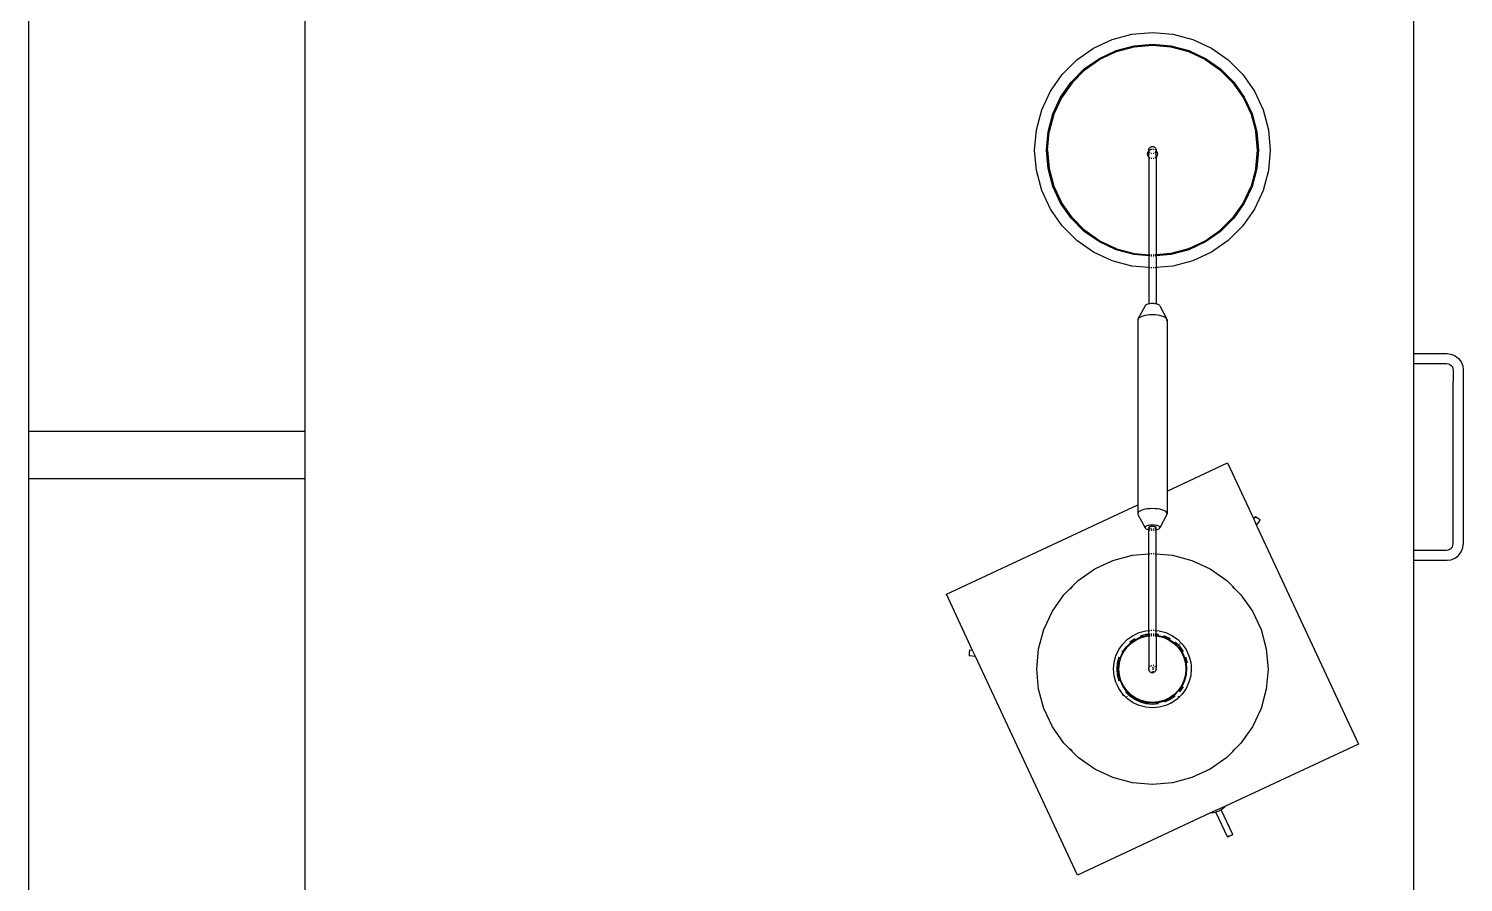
# Model space of a CAD drawing. Header units: metres. Extents: x 217 to 1422, y -179 to 129.
# Drawn here: x 477.606 to 478.385, y 64.23 to 64.694 of the extents above; entities that cross this region are included whole.
import ezdxf

# ---------------------------------------------------------------- set-up
doc = ezdxf.new("R2010")
doc.units = ezdxf.units.M
doc.header["$LTSCALE"] = 0.5
doc.header["$MEASUREMENT"] = 0
doc.layers.add('+1', color=255, linetype='Continuous')

# ---------------------------------------------------------------- blocks, each defined once
blk = doc.blocks.new('Chemistry Lab table pl')
at = {"layer": '+1', "transparency": 33554687}
for p, q in [((3.22259, 4.79169), (3.22288, 4.79385)), ((3.22288, 4.79385), (3.22378, 4.79604)), ((3.22378, 4.79604), (3.22521, 4.79791)), ((3.22521, 4.79791), (3.22707, 4.79935)), ((3.22707, 4.79935), (3.22924, 4.80026)), ((3.22816, 4.79243), (3.22851, 4.79328)), ((3.22851, 4.79328), (3.22907, 4.79402)), ((3.22907, 4.79402), (3.22981, 4.79458)), ((3.22924, 4.80026), (3.23139, 4.80054)), ((3.22981, 4.79458), (3.23066, 4.79494)), ((3.23066, 4.79494), (3.23175, 4.79508)), ((3.23139, 4.80054), (3.32606, 4.80054)), ((3.23175, 4.79508), (3.23783, 4.79508)), ((3.31962, 4.79503), (3.23783, 4.79503)), ((3.32571, 4.79508), (3.31962, 4.79508)), ((3.3268, 4.79494), (3.32571, 4.79508)), ((3.32821, 4.80026), (3.32606, 4.80054)), ((3.32765, 4.79458), (3.3268, 4.79494)), ((3.32838, 4.79402), (3.32765, 4.79458)), ((3.33038, 4.79935), (3.32821, 4.80026)), ((3.32894, 4.79328), (3.32838, 4.79402)), ((3.32929, 4.79243), (3.32894, 4.79328)), ((3.33225, 4.79791), (3.33038, 4.79935)), ((3.33368, 4.79604), (3.33225, 4.79791)), ((3.33458, 4.79385), (3.33368, 4.79604)), ((3.33486, 4.79169), (3.33458, 4.79385)), ((3.22259, 4.77344), (3.22259, 4.79169)), ((3.22802, 4.79133), (3.22816, 4.79243)), ((3.22802, 4.77344), (3.22802, 4.79133)), ((3.32944, 4.79133), (3.32929, 4.79243)), ((3.32944, 4.77344), (3.32944, 4.79133)), ((3.33486, 4.77344), (3.33486, 4.79169)), ((2.70136, 4.77344), (3.22259, 4.77344)), ((3.22259, 4.77344), (3.22802, 4.77344)), ((3.22802, 4.77344), (3.32944, 4.77344)), ((3.32944, 4.77344), (3.33486, 4.77344)), ((3.33486, 4.77344), (3.85609, 4.77344)), ((3.31598, 4.68823), (3.43474, 4.74361)), ((3.43474, 4.74361), (3.46848, 4.67126)), ((3.09019, 4.6918), (3.10097, 4.69469)), ((3.10097, 4.69469), (3.11208, 4.69566)), ((3.11208, 4.69566), (3.1232, 4.69469)), ((3.1232, 4.69469), (3.13397, 4.6918)), ((3.37252, 4.69066), (3.38309, 4.69349)), ((3.38309, 4.69349), (3.39399, 4.69444)), ((3.39399, 4.69444), (3.40489, 4.69349)), ((3.40489, 4.69349), (3.41546, 4.69066)), ((3.07094, 4.68069), (3.08008, 4.68709)), ((3.08008, 4.68709), (3.09019, 4.6918)), ((3.08328, 4.68154), (3.09238, 4.68579)), ((3.08357, 4.68105), (3.09258, 4.68525)), ((3.09238, 4.68579), (3.10208, 4.68839)), ((3.09258, 4.68525), (3.10218, 4.68782)), ((3.10208, 4.68839), (3.11208, 4.68926)), ((3.11208, 4.68868), (3.10218, 4.68782)), ((3.11208, 4.68926), (3.12208, 4.68839)), ((3.12198, 4.68782), (3.11208, 4.68868)), ((3.12198, 4.68782), (3.13159, 4.68525)), ((3.12208, 4.68839), (3.13178, 4.68579)), ((3.14059, 4.68105), (3.13159, 4.68525)), ((3.13178, 4.68579), (3.14088, 4.68154)), ((3.13397, 4.6918), (3.14408, 4.68709)), ((3.14408, 4.68709), (3.15322, 4.68069)), ((3.28204, 4.67241), (3.31264, 4.68667)), ((3.31131, 4.68772), (3.31129, 4.68765)), ((3.31129, 4.68765), (3.31129, 4.68762)), ((3.31129, 4.68762), (3.31132, 4.68763)), ((3.31264, 4.68667), (3.31129, 4.68762)), ((3.31137, 4.68782), (3.31131, 4.68772)), ((3.31132, 4.68763), (3.31137, 4.68767)), ((3.31145, 4.68796), (3.31137, 4.68782)), ((3.31155, 4.68813), (3.31145, 4.68796)), ((3.31167, 4.68832), (3.31155, 4.68813)), ((3.31181, 4.68853), (3.31167, 4.68832)), ((3.31168, 4.68804), (3.31182, 4.68822)), ((3.31196, 4.68876), (3.31181, 4.68853)), ((3.31212, 4.68899), (3.31196, 4.68876)), ((3.31228, 4.68921), (3.31212, 4.68899)), ((3.31244, 4.68943), (3.31228, 4.68921)), ((3.31259, 4.68963), (3.31244, 4.68943)), ((3.31273, 4.68982), (3.31259, 4.68963)), ((3.31264, 4.68667), (3.31598, 4.68823)), ((3.31285, 4.68997), (3.31273, 4.68982)), ((3.31296, 4.69009), (3.31285, 4.68997)), ((3.31286, 4.68972), (3.31296, 4.68989)), ((3.31304, 4.69018), (3.31296, 4.69009)), ((3.3131, 4.69023), (3.31304, 4.69018)), ((3.31312, 4.69024), (3.3131, 4.69023)), ((3.31313, 4.69021), (3.31312, 4.69024)), ((3.31598, 4.68823), (3.31312, 4.69024)), ((3.35363, 4.67976), (3.3626, 4.68603)), ((3.3626, 4.68603), (3.37252, 4.69066)), ((3.41546, 4.69066), (3.42538, 4.68603)), ((3.42538, 4.68603), (3.43435, 4.67976)), ((3.06306, 4.6728), (3.07094, 4.68069)), ((3.07506, 4.67579), (3.08328, 4.68154)), ((3.07543, 4.67534), (3.08357, 4.68105)), ((3.14059, 4.68105), (3.14874, 4.67534)), ((3.14088, 4.68154), (3.14911, 4.67579)), ((3.15322, 4.68069), (3.16111, 4.6728)), ((3.3459, 4.67202), (3.35363, 4.67976)), ((3.35055, 4.67636), (3.34987, 4.67578)), ((3.43435, 4.67976), (3.44208, 4.67202)), ((3.43777, 4.67601), (3.43743, 4.67636)), ((3.05666, 4.66366), (3.06306, 4.6728)), ((3.0622, 4.66046), (3.06796, 4.66869)), ((3.06796, 4.66869), (3.07506, 4.67579)), ((3.0684, 4.66832), (3.07543, 4.67534)), ((3.14874, 4.67534), (3.15577, 4.66832)), ((3.14911, 4.67579), (3.15621, 4.66869)), ((3.15621, 4.66869), (3.16197, 4.66046)), ((3.16111, 4.6728), (3.16751, 4.66366)), ((3.29731, 4.63966), (3.28204, 4.67241)), ((3.33962, 4.66305), (3.3459, 4.67202)), ((3.34987, 4.67578), (3.34929, 4.6751)), ((3.43777, 4.67601), (3.43785, 4.67601)), ((3.43811, 4.67578), (3.43785, 4.67601)), ((3.43869, 4.6751), (3.43811, 4.67578)), ((3.44208, 4.67202), (3.44836, 4.66305)), ((3.46848, 4.67126), (3.46895, 4.67087)), ((3.46848, 4.67126), (3.4722, 4.66327)), ((3.46895, 4.67087), (3.47024, 4.66938)), ((3.47024, 4.66938), (3.47042, 4.66907)), ((3.4838, 4.67531), (3.47042, 4.66907)), ((3.47042, 4.66907), (3.47123, 4.66768)), ((3.48515, 4.6724), (3.47177, 4.66617)), ((3.4838, 4.67531), (3.48379, 4.67528)), ((3.48383, 4.67529), (3.4838, 4.67531)), ((3.48387, 4.67523), (3.48383, 4.67529)), ((3.48384, 4.67509), (3.4839, 4.67494)), ((3.48394, 4.67513), (3.48387, 4.67523)), ((3.48402, 4.67499), (3.48394, 4.67513)), ((3.48411, 4.67482), (3.48402, 4.67499)), ((3.48422, 4.67462), (3.48411, 4.67482)), ((3.48433, 4.67439), (3.48422, 4.67462)), ((3.48445, 4.67415), (3.48433, 4.67439)), ((3.48457, 4.6739), (3.48445, 4.67415)), ((3.48469, 4.67365), (3.48457, 4.6739)), ((3.4848, 4.6734), (3.48469, 4.67365)), ((3.48473, 4.67309), (3.48484, 4.67289)), ((3.4849, 4.67317), (3.4848, 4.6734)), ((3.48498, 4.67296), (3.4849, 4.67317)), ((3.48493, 4.67272), (3.48501, 4.67258)), ((3.48505, 4.67277), (3.48498, 4.67296)), ((3.48511, 4.67262), (3.48505, 4.67277)), ((3.48508, 4.67248), (3.48513, 4.67242)), ((3.48514, 4.67251), (3.48511, 4.67262)), ((3.48513, 4.67242), (3.48515, 4.6724)), ((3.48516, 4.67243), (3.48514, 4.67251)), ((3.48515, 4.6724), (3.48516, 4.67243)), ((3.05194, 4.65355), (3.05666, 4.66366)), ((3.0627, 4.66017), (3.0684, 4.66832)), ((3.16147, 4.66017), (3.15577, 4.66832)), ((3.16751, 4.66366), (3.17222, 4.65355)), ((3.33499, 4.65313), (3.33962, 4.66305)), ((3.44836, 4.66305), (3.45299, 4.65313)), ((3.47123, 4.66768), (3.47177, 4.66617)), ((3.47177, 4.66617), (3.47189, 4.66583)), ((3.47189, 4.66583), (3.47221, 4.66388)), ((3.47221, 4.66388), (3.4722, 4.66327)), ((3.4722, 4.66327), (3.50594, 4.59091)), ((3.04905, 4.64277), (3.05194, 4.65355)), ((3.05796, 4.65136), (3.0622, 4.66046)), ((3.0585, 4.65116), (3.0627, 4.66017)), ((3.16147, 4.66017), (3.16567, 4.65116)), ((3.16197, 4.66046), (3.16621, 4.65136)), ((3.17222, 4.65355), (3.17511, 4.64277)), ((3.33216, 4.64256), (3.33499, 4.65313)), ((3.39431, 4.65298), (3.39427, 4.65299)), ((3.3948, 4.65271), (3.39431, 4.65298)), ((3.45299, 4.65313), (3.45582, 4.64256)), ((3.05536, 4.64166), (3.05796, 4.65136)), ((3.05592, 4.64156), (3.0585, 4.65116)), ((3.16567, 4.65116), (3.16824, 4.64156)), ((3.16621, 4.65136), (3.16881, 4.64166)), ((3.3757, 4.64222), (3.37781, 4.64524)), ((3.37781, 4.64524), (3.38041, 4.64784)), ((3.37928, 4.644), (3.38165, 4.64637)), ((3.37977, 4.64359), (3.38206, 4.64588)), ((3.38006, 4.64335), (3.3823, 4.64559)), ((3.38041, 4.64784), (3.38343, 4.64995)), ((3.38063, 4.6467), (3.38054, 4.64611)), ((3.38165, 4.64637), (3.38439, 4.64829)), ((3.38206, 4.64588), (3.38471, 4.64773)), ((3.3823, 4.64559), (3.3849, 4.64741)), ((3.38343, 4.64995), (3.38677, 4.65151)), ((3.38471, 4.64773), (3.38764, 4.6491)), ((3.3849, 4.64741), (3.38777, 4.64875)), ((3.38677, 4.65151), (3.39032, 4.65246)), ((3.38742, 4.6497), (3.39066, 4.65057)), ((3.38764, 4.6491), (3.39077, 4.64994)), ((3.38777, 4.64875), (3.39083, 4.64957)), ((3.39032, 4.65246), (3.3924, 4.65264)), ((3.39037, 4.65255), (3.39032, 4.6525)), ((3.39066, 4.65273), (3.39037, 4.65255)), ((3.39077, 4.64994), (3.39399, 4.65022)), ((3.39083, 4.64957), (3.39399, 4.64985)), ((3.3924, 4.65264), (3.3927, 4.65291)), ((3.3924, 4.65264), (3.39399, 4.65278)), ((3.39399, 4.65278), (3.3948, 4.65271)), ((3.39399, 4.65022), (3.39661, 4.64999)), ((3.39399, 4.64985), (3.39665, 4.64962)), ((3.3948, 4.65271), (3.39649, 4.65256)), ((3.39656, 4.65279), (3.39649, 4.65256)), ((3.39649, 4.65256), (3.39766, 4.65246)), ((3.39657, 4.65018), (3.39655, 4.65032)), ((3.39657, 4.65032), (3.39663, 4.65018)), ((3.39661, 4.64999), (3.39659, 4.65008)), ((3.39665, 4.64979), (3.39661, 4.64999)), ((3.39661, 4.64999), (3.3967, 4.64998)), ((3.39665, 4.64962), (3.39665, 4.64979)), ((3.39665, 4.64962), (3.3969, 4.64959)), ((3.39667, 4.65007), (3.3967, 4.64998)), ((3.3967, 4.64998), (3.39677, 4.64982)), ((3.3967, 4.64998), (3.39721, 4.64994)), ((3.39677, 4.64982), (3.3969, 4.64959)), ((3.3969, 4.64959), (3.39715, 4.64957)), ((3.39715, 4.64957), (3.40021, 4.64875)), ((3.39721, 4.64994), (3.40034, 4.6491)), ((3.39766, 4.65246), (3.40121, 4.65151)), ((3.40021, 4.64875), (3.40308, 4.64741)), ((3.40034, 4.6491), (3.40327, 4.64773)), ((3.40121, 4.65151), (3.40455, 4.64995)), ((3.40308, 4.64741), (3.40568, 4.64559)), ((3.40327, 4.64773), (3.40592, 4.64588)), ((3.40359, 4.64829), (3.40633, 4.64637)), ((3.40455, 4.64995), (3.40757, 4.64784)), ((3.40568, 4.64559), (3.40792, 4.64335)), ((3.40592, 4.64588), (3.40821, 4.64359)), ((3.40757, 4.64784), (3.41017, 4.64524)), ((3.40881, 4.6458), (3.4093, 4.64572)), ((3.4093, 4.64572), (3.40938, 4.64573)), ((3.41017, 4.64524), (3.41228, 4.64222)), ((3.04808, 4.63166), (3.04905, 4.64277)), ((3.05448, 4.63166), (3.05536, 4.64166)), ((3.05506, 4.63166), (3.05592, 4.64156)), ((3.16824, 4.64156), (3.16893, 4.63366)), ((3.16881, 4.64166), (3.16951, 4.63366)), ((3.17511, 4.64277), (3.17591, 4.63366)), ((3.19658, 4.6356), (3.20386, 4.63954)), ((3.20258, 4.63779), (3.20224, 4.6368)), ((3.20297, 4.63859), (3.20258, 4.63779)), ((3.2034, 4.63918), (3.20297, 4.63859)), ((3.20386, 4.63954), (3.2034, 4.63918)), ((3.20434, 4.63966), (3.20386, 4.63954)), ((3.20481, 4.63954), (3.20434, 4.63966)), ((3.20434, 4.63966), (3.29731, 4.63966)), ((3.29731, 4.63966), (3.30958, 4.63966)), ((3.29737, 4.63954), (3.29731, 4.63966)), ((3.30783, 4.63779), (3.30749, 4.6368)), ((3.30822, 4.63859), (3.30783, 4.63779)), ((3.30865, 4.63918), (3.30822, 4.63859)), ((3.30911, 4.63954), (3.30865, 4.63918)), ((3.30958, 4.63966), (3.30911, 4.63954)), ((3.31006, 4.63954), (3.30958, 4.63966)), ((3.31006, 4.63954), (3.31734, 4.6356)), ((3.33138, 4.63366), (3.33216, 4.64256)), ((3.37319, 4.63533), (3.37414, 4.63888)), ((3.37414, 4.63888), (3.3757, 4.64222)), ((3.37571, 4.63488), (3.37639, 4.6374)), ((3.37595, 4.63823), (3.37736, 4.64126)), ((3.37598, 4.63801), (3.37604, 4.63792)), ((3.37609, 4.63782), (3.37624, 4.63758)), ((3.37632, 4.63747), (3.37639, 4.6374)), ((3.37639, 4.6374), (3.37655, 4.63801)), ((3.37639, 4.6374), (3.37668, 4.63706)), ((3.37655, 4.63801), (3.37792, 4.64094)), ((3.37668, 4.63706), (3.3769, 4.63788)), ((3.3769, 4.63788), (3.37824, 4.64076)), ((3.37792, 4.64094), (3.37977, 4.64359)), ((3.37824, 4.64076), (3.38006, 4.64335)), ((3.40792, 4.64335), (3.40974, 4.64076)), ((3.40821, 4.64359), (3.41006, 4.64094)), ((3.4087, 4.644), (3.41062, 4.64126)), ((3.40974, 4.64076), (3.41108, 4.63788)), ((3.41006, 4.64094), (3.41143, 4.63801)), ((3.41062, 4.64126), (3.41203, 4.63823)), ((3.41108, 4.63788), (3.4119, 4.63482)), ((3.41143, 4.63801), (3.41227, 4.63488)), ((3.41226, 4.64165), (3.41237, 4.64154)), ((3.41228, 4.64222), (3.41384, 4.63888)), ((3.41384, 4.63888), (3.41479, 4.63533)), ((3.45582, 4.64256), (3.45677, 4.63166)), ((3.04905, 4.62055), (3.04808, 4.63166)), ((3.05536, 4.62166), (3.05448, 4.63166)), ((3.05592, 4.62176), (3.05506, 4.63166)), ((3.11008, 4.63166), (3.11011, 4.63201)), ((3.11011, 4.63131), (3.11008, 4.63166)), ((3.11011, 4.63201), (3.1102, 4.63235)), ((3.1102, 4.63098), (3.11011, 4.63131)), ((3.1102, 4.63235), (3.11035, 4.63266)), ((3.11035, 4.63066), (3.1102, 4.63098)), ((3.11035, 4.63266), (3.11055, 4.63295)), ((3.11055, 4.63038), (3.11035, 4.63066)), ((3.11055, 4.63295), (3.1108, 4.63319)), ((3.1108, 4.63013), (3.11055, 4.63038)), ((3.1108, 4.63319), (3.11108, 4.63339)), ((3.11108, 4.62993), (3.1108, 4.63013)), ((3.11108, 4.63339), (3.1114, 4.63354)), ((3.1114, 4.62978), (3.11108, 4.62993)), ((3.1114, 4.63354), (3.11174, 4.63363)), ((3.11174, 4.62969), (3.1114, 4.62978)), ((3.11142, 4.63166), (3.11146, 4.63198)), ((3.11146, 4.63201), (3.11151, 4.63235)), ((3.11151, 4.63097), (3.11146, 4.63131)), ((3.11177, 4.63033), (3.11151, 4.63097)), ((3.11174, 4.63363), (3.11208, 4.63366)), ((3.11208, 4.62966), (3.11174, 4.62969)), ((3.11175, 4.63295), (3.11177, 4.63299)), ((3.11177, 4.63299), (3.11208, 4.63339)), ((3.1122, 4.62978), (3.11177, 4.63033)), ((3.11208, 4.63366), (3.11216, 4.63366)), ((3.11208, 4.62966), (3.11216, 4.62966)), ((3.11216, 4.63366), (3.11232, 4.63364)), ((3.11216, 4.62966), (3.11232, 4.62968)), ((3.1122, 4.63355), (3.11232, 4.63364)), ((3.11232, 4.62968), (3.1122, 4.62978)), ((3.11232, 4.63364), (3.11238, 4.63366)), ((3.11232, 4.62968), (3.11238, 4.62966)), ((3.11238, 4.63366), (3.11275, 4.63397)), ((3.11238, 4.63366), (3.11243, 4.63363)), ((3.11238, 4.62966), (3.11243, 4.62969)), ((3.11275, 4.62935), (3.11238, 4.62966)), ((3.11243, 4.63363), (3.11276, 4.63366)), ((3.11243, 4.63363), (3.11277, 4.63354)), ((3.11277, 4.62978), (3.11243, 4.62969)), ((3.11243, 4.62969), (3.11276, 4.62966)), ((3.11275, 4.63397), (3.11339, 4.63424)), ((3.11582, 4.63366), (3.11276, 4.63366)), ((3.11582, 4.62966), (3.11276, 4.62966)), ((3.11308, 4.62993), (3.11277, 4.62978)), ((3.11308, 4.63339), (3.11337, 4.63319)), ((3.11337, 4.63319), (3.11361, 4.63295)), ((3.11361, 4.63038), (3.11337, 4.63013)), ((3.11339, 4.63424), (3.11408, 4.63433)), ((3.11396, 4.63235), (3.11405, 4.63201)), ((3.11405, 4.63131), (3.11396, 4.63098)), ((3.11408, 4.63433), (3.11477, 4.63424)), ((3.11477, 4.63424), (3.11542, 4.63397)), ((3.11542, 4.63397), (3.11582, 4.63366)), ((3.11582, 4.62966), (3.11542, 4.62935)), ((3.11582, 4.63366), (3.11597, 4.63355)), ((3.11582, 4.63366), (3.16893, 4.63366)), ((3.11597, 4.62978), (3.11582, 4.62966)), ((3.11582, 4.62966), (3.16893, 4.62966)), ((3.11609, 4.62993), (3.11597, 4.62978)), ((3.11609, 4.63339), (3.11639, 4.63299)), ((3.11639, 4.63033), (3.11624, 4.63013)), ((3.11639, 4.63299), (3.11641, 4.63295)), ((3.11641, 4.63038), (3.11639, 4.63033)), ((3.11666, 4.63235), (3.1167, 4.63201)), ((3.1167, 4.63131), (3.11666, 4.63098)), ((3.16824, 4.62176), (3.16893, 4.62966)), ((3.16951, 4.62966), (3.16881, 4.62166)), ((3.16893, 4.63366), (3.16894, 4.63354)), ((3.16893, 4.63366), (3.16951, 4.63366)), ((3.16896, 4.62993), (3.16893, 4.62966)), ((3.16893, 4.62966), (3.16951, 4.62966)), ((3.16896, 4.63339), (3.16899, 4.63295)), ((3.16899, 4.63038), (3.16897, 4.63013)), ((3.16905, 4.63235), (3.16908, 4.63201)), ((3.16908, 4.63131), (3.16905, 4.63098)), ((3.16951, 4.63366), (3.16952, 4.63354)), ((3.16951, 4.63366), (3.17591, 4.63366)), ((3.16953, 4.62993), (3.16951, 4.62966)), ((3.16951, 4.62966), (3.17591, 4.62966)), ((3.16953, 4.63339), (3.16957, 4.63295)), ((3.16957, 4.63038), (3.16955, 4.63013)), ((3.16962, 4.63235), (3.16965, 4.63201)), ((3.16965, 4.63131), (3.16962, 4.63098)), ((3.17591, 4.62966), (3.17511, 4.62055)), ((3.17591, 4.63366), (3.17592, 4.63354)), ((3.17591, 4.63366), (3.19564, 4.63366)), ((3.17593, 4.62993), (3.17591, 4.62966)), ((3.17591, 4.62966), (3.19564, 4.62966)), ((3.17593, 4.63339), (3.17597, 4.63295)), ((3.17597, 4.63038), (3.17595, 4.63013)), ((3.17602, 4.63235), (3.17605, 4.63201)), ((3.17605, 4.63131), (3.17602, 4.63098)), ((3.19547, 4.63236), (3.19545, 4.63166)), ((3.19545, 4.63166), (3.19547, 4.63097)), ((3.19554, 4.63303), (3.19547, 4.63236)), ((3.19547, 4.63097), (3.19554, 4.63029)), ((3.19564, 4.63366), (3.19554, 4.63303)), ((3.19554, 4.63029), (3.19564, 4.62966)), ((3.19577, 4.63423), (3.19564, 4.63366)), ((3.19564, 4.62966), (3.19577, 4.62909)), ((3.19594, 4.63473), (3.19577, 4.63423)), ((3.19614, 4.63513), (3.19594, 4.63473)), ((3.19635, 4.63542), (3.19614, 4.63513)), ((3.19658, 4.6356), (3.19635, 4.63542)), ((3.20164, 4.63305), (3.2016, 4.63166)), ((3.2016, 4.63166), (3.20164, 4.63027)), ((3.20177, 4.6344), (3.20164, 4.63305)), ((3.20164, 4.63027), (3.20177, 4.62892)), ((3.20197, 4.63566), (3.20177, 4.6344)), ((3.20224, 4.6368), (3.20197, 4.63566)), ((3.30689, 4.63305), (3.30685, 4.63166)), ((3.30685, 4.63166), (3.30689, 4.63027)), ((3.30701, 4.6344), (3.30689, 4.63305)), ((3.30689, 4.63027), (3.30701, 4.62892)), ((3.30721, 4.63566), (3.30701, 4.6344)), ((3.30749, 4.6368), (3.30721, 4.63566)), ((3.31575, 4.63236), (3.31573, 4.63166)), ((3.31573, 4.63166), (3.31575, 4.63097)), ((3.31582, 4.63303), (3.31575, 4.63236)), ((3.31575, 4.63097), (3.31582, 4.63029)), ((3.31592, 4.63366), (3.31582, 4.63303)), ((3.31582, 4.63029), (3.31592, 4.62966)), ((3.31605, 4.63423), (3.31592, 4.63366)), ((3.31592, 4.62966), (3.31605, 4.62909)), ((3.31622, 4.63473), (3.31605, 4.63423)), ((3.31642, 4.63513), (3.31622, 4.63473)), ((3.31663, 4.63542), (3.31642, 4.63513)), ((3.31642, 4.63166), (3.31643, 4.63201)), ((3.31643, 4.63131), (3.31642, 4.63166)), ((3.31646, 4.63235), (3.31643, 4.63201)), ((3.31643, 4.63131), (3.31646, 4.63098)), ((3.31646, 4.63235), (3.31651, 4.63266)), ((3.31651, 4.63066), (3.31646, 4.63098)), ((3.31651, 4.63266), (3.31658, 4.63295)), ((3.31658, 4.63038), (3.31651, 4.63066)), ((3.31666, 4.63319), (3.31658, 4.63295)), ((3.31658, 4.63038), (3.31666, 4.63013)), ((3.31686, 4.6356), (3.31663, 4.63542)), ((3.31676, 4.63339), (3.31666, 4.63319)), ((3.31676, 4.62993), (3.31666, 4.63013)), ((3.31676, 4.63339), (3.31687, 4.63354)), ((3.31676, 4.62993), (3.31687, 4.62978)), ((3.3171, 4.63566), (3.31686, 4.6356)), ((3.31698, 4.63363), (3.31687, 4.63354)), ((3.31687, 4.62978), (3.31698, 4.62969)), ((3.3171, 4.63366), (3.31698, 4.63363)), ((3.31698, 4.62969), (3.3171, 4.62966)), ((3.31734, 4.6356), (3.3171, 4.63566)), ((3.31722, 4.63363), (3.3171, 4.63366)), ((3.3171, 4.62966), (3.31722, 4.62969)), ((3.31829, 4.63366), (3.31722, 4.63363)), ((3.31734, 4.63354), (3.31722, 4.63363)), ((3.31722, 4.62969), (3.31734, 4.62978)), ((3.31829, 4.62966), (3.31722, 4.62969)), ((3.31757, 4.63542), (3.31734, 4.6356)), ((3.31734, 4.62978), (3.31744, 4.62993)), ((3.31754, 4.63319), (3.31744, 4.63339)), ((3.31763, 4.63295), (3.31754, 4.63319)), ((3.31754, 4.63013), (3.31763, 4.63038)), ((3.31779, 4.63513), (3.31757, 4.63542)), ((3.31778, 4.63201), (3.31774, 4.63235)), ((3.31774, 4.63098), (3.31778, 4.63131)), ((3.31798, 4.63473), (3.31779, 4.63513)), ((3.31815, 4.63423), (3.31798, 4.63473)), ((3.31829, 4.63366), (3.31815, 4.63423)), ((3.31815, 4.62909), (3.31829, 4.62966)), ((3.31831, 4.63354), (3.31829, 4.63366)), ((3.33138, 4.63366), (3.31829, 4.63366)), ((3.31829, 4.62966), (3.31833, 4.62993)), ((3.33138, 4.62966), (3.31829, 4.62966)), ((3.31839, 4.63303), (3.31833, 4.63339)), ((3.31836, 4.63013), (3.31839, 4.63029)), ((3.31839, 4.63295), (3.31839, 4.63303)), ((3.31839, 4.63029), (3.31839, 4.63038)), ((3.31846, 4.63201), (3.31845, 4.63235)), ((3.31845, 4.63098), (3.31846, 4.63131)), ((3.33124, 4.63201), (3.33127, 4.63235)), ((3.33127, 4.63098), (3.33124, 4.63131)), ((3.33132, 4.63295), (3.33136, 4.63339)), ((3.33134, 4.63013), (3.33132, 4.63038)), ((3.33138, 4.62966), (3.33136, 4.62993)), ((3.33137, 4.63354), (3.33138, 4.63366)), ((3.37305, 4.63366), (3.33138, 4.63366)), ((3.33216, 4.62076), (3.33138, 4.62966)), ((3.37305, 4.62966), (3.33138, 4.62966)), ((3.3729, 4.63201), (3.37293, 4.63235)), ((3.37293, 4.63098), (3.3729, 4.63131)), ((3.37298, 4.63295), (3.37302, 4.63339)), ((3.373, 4.63013), (3.37298, 4.63038)), ((3.37305, 4.62966), (3.37302, 4.62993)), ((3.37303, 4.63354), (3.37305, 4.63366)), ((3.37305, 4.63366), (3.37319, 4.63533)), ((3.37497, 4.63366), (3.37305, 4.63366)), ((3.37319, 4.62799), (3.37305, 4.62966)), ((3.37497, 4.62966), (3.37305, 4.62966)), ((3.37328, 4.63397), (3.37333, 4.63399)), ((3.37333, 4.63392), (3.37328, 4.63391)), ((3.37482, 4.63201), (3.37485, 4.63235)), ((3.37485, 4.63098), (3.37482, 4.63131)), ((3.3749, 4.63295), (3.37494, 4.63339)), ((3.37492, 4.63013), (3.3749, 4.63038)), ((3.37497, 4.62966), (3.37494, 4.62993)), ((3.37495, 4.63354), (3.37497, 4.63366)), ((3.37497, 4.63366), (3.37508, 4.635)), ((3.37561, 4.63366), (3.37497, 4.63366)), ((3.37508, 4.62833), (3.37497, 4.62966)), ((3.37561, 4.62966), (3.37497, 4.62966)), ((3.37546, 4.63201), (3.37549, 4.63235)), ((3.37549, 4.63098), (3.37546, 4.63131)), ((3.37554, 4.63295), (3.37558, 4.63339)), ((3.37556, 4.63013), (3.37554, 4.63038)), ((3.37561, 4.62966), (3.37558, 4.62993)), ((3.37559, 4.63354), (3.37561, 4.63366)), ((3.37561, 4.63366), (3.37571, 4.63488)), ((3.37598, 4.63366), (3.37561, 4.63366)), ((3.37571, 4.62844), (3.37561, 4.62966)), ((3.37598, 4.62966), (3.37561, 4.62966)), ((3.37583, 4.63201), (3.37586, 4.63235)), ((3.37586, 4.63098), (3.37583, 4.63131)), ((3.37591, 4.63295), (3.37595, 4.63339)), ((3.37594, 4.63013), (3.37591, 4.63038)), ((3.37598, 4.62966), (3.37595, 4.62993)), ((3.37597, 4.63354), (3.37598, 4.63366)), ((3.37598, 4.63366), (3.37608, 4.63482)), ((3.37598, 4.63366), (3.39339, 4.63366)), ((3.37608, 4.6285), (3.37598, 4.62966)), ((3.37598, 4.62966), (3.39339, 4.62966)), ((3.37608, 4.63482), (3.37668, 4.63706)), ((3.39211, 4.63235), (3.39202, 4.63201)), ((3.39211, 4.63098), (3.39202, 4.63131)), ((3.3927, 4.63319), (3.39246, 4.63295)), ((3.39246, 4.63038), (3.3927, 4.63013)), ((3.39299, 4.63339), (3.3927, 4.63319)), ((3.39324, 4.63208), (3.39287, 4.63201)), ((3.39331, 4.62978), (3.39299, 4.62993)), ((3.39393, 4.6321), (3.39324, 4.63208)), ((3.39331, 4.63354), (3.39356, 4.63361)), ((3.39331, 4.62978), (3.39356, 4.62971)), ((3.39356, 4.63361), (3.39339, 4.63366)), ((3.39356, 4.62971), (3.39339, 4.62966)), ((3.39364, 4.63363), (3.39356, 4.63361)), ((3.39364, 4.62969), (3.39356, 4.62971)), ((3.39364, 4.63363), (3.39373, 4.63364)), ((3.39364, 4.62969), (3.39373, 4.62968)), ((3.39384, 4.63366), (3.39373, 4.63364)), ((3.39384, 4.62966), (3.39373, 4.62968)), ((3.3939, 4.63365), (3.39384, 4.63366)), ((3.3939, 4.62967), (3.39384, 4.62966)), ((3.39399, 4.63366), (3.3939, 4.63365)), ((3.39399, 4.62966), (3.3939, 4.62967)), ((3.3945, 4.63201), (3.39393, 4.6321)), ((3.39399, 4.63366), (3.39434, 4.63363)), ((3.39399, 4.62966), (3.39434, 4.62969)), ((3.39467, 4.63354), (3.39434, 4.63363)), ((3.39467, 4.62978), (3.39434, 4.62969)), ((3.39499, 4.63339), (3.39467, 4.63354)), ((3.39467, 4.62978), (3.39499, 4.62993)), ((3.39499, 4.63339), (3.39525, 4.63321)), ((3.39499, 4.62993), (3.39528, 4.63013)), ((3.39525, 4.63321), (3.39531, 4.63295)), ((3.39525, 4.63321), (3.39528, 4.63319)), ((3.39528, 4.63319), (3.39552, 4.63295)), ((3.39546, 4.63166), (3.39528, 4.63176)), ((3.39528, 4.63013), (3.39552, 4.63038)), ((3.3955, 4.63235), (3.39559, 4.63211)), ((3.39552, 4.63295), (3.39572, 4.63266)), ((3.39552, 4.63038), (3.39572, 4.63066)), ((3.39559, 4.63211), (3.39595, 4.63152)), ((3.39587, 4.63235), (3.39572, 4.63266)), ((3.39587, 4.63098), (3.39572, 4.63066)), ((3.39587, 4.63144), (3.3958, 4.63147)), ((3.39587, 4.63235), (3.39596, 4.63201)), ((3.39596, 4.63136), (3.39587, 4.63144)), ((3.39587, 4.63098), (3.39596, 4.63131)), ((3.39598, 4.63157), (3.39595, 4.63152)), ((3.39595, 4.63152), (3.39598, 4.6315)), ((3.39599, 4.63166), (3.39596, 4.63201)), ((3.39596, 4.63136), (3.39598, 4.6315)), ((3.39596, 4.63131), (3.39596, 4.63136)), ((3.39598, 4.63157), (3.39599, 4.63166)), ((3.4119, 4.63482), (3.41218, 4.63166)), ((3.41218, 4.63166), (3.4119, 4.6285)), ((3.41227, 4.63488), (3.41255, 4.63166)), ((3.41255, 4.63166), (3.41227, 4.62844)), ((3.4129, 4.635), (3.41319, 4.63166)), ((3.41319, 4.63166), (3.4129, 4.62833)), ((3.41479, 4.63533), (3.41511, 4.63166)), ((3.41511, 4.63166), (3.41479, 4.62799)), ((3.45677, 4.63166), (3.45582, 4.62076)), ((3.11339, 4.62909), (3.11275, 4.62935)), ((3.11408, 4.62899), (3.11339, 4.62909)), ((3.11477, 4.62909), (3.11408, 4.62899)), ((3.11542, 4.62935), (3.11477, 4.62909)), ((3.19577, 4.62909), (3.19594, 4.6286)), ((3.19594, 4.6286), (3.19614, 4.6282)), ((3.19614, 4.6282), (3.19635, 4.6279)), ((3.19635, 4.6279), (3.19658, 4.62772)), ((3.19658, 4.62772), (3.20386, 4.62378)), ((3.20177, 4.62892), (3.20197, 4.62766)), ((3.20197, 4.62766), (3.20224, 4.62652)), ((3.20224, 4.62652), (3.20258, 4.62553)), ((3.20258, 4.62553), (3.20297, 4.62473)), ((3.20297, 4.62473), (3.2034, 4.62414)), ((3.2034, 4.62414), (3.20386, 4.62378)), ((3.20386, 4.62378), (3.20434, 4.62366)), ((3.20434, 4.62366), (3.30477, 4.62366)), ((3.35324, 4.51971), (3.30477, 4.62366)), ((3.30477, 4.62366), (3.30958, 4.62366)), ((3.30701, 4.62892), (3.30721, 4.62766)), ((3.30721, 4.62766), (3.30749, 4.62652)), ((3.30749, 4.62652), (3.30783, 4.62553)), ((3.30783, 4.62553), (3.30822, 4.62473)), ((3.30822, 4.62473), (3.30865, 4.62414)), ((3.30865, 4.62414), (3.30911, 4.62378)), ((3.30911, 4.62378), (3.30958, 4.62366)), ((3.30958, 4.62366), (3.31006, 4.62378)), ((3.31006, 4.62378), (3.31734, 4.62772)), ((3.31605, 4.62909), (3.31622, 4.6286)), ((3.31622, 4.6286), (3.31642, 4.6282)), ((3.31642, 4.6282), (3.31663, 4.6279)), ((3.31663, 4.6279), (3.31686, 4.62772)), ((3.31686, 4.62772), (3.3171, 4.62766)), ((3.3171, 4.62766), (3.31734, 4.62772)), ((3.31734, 4.62772), (3.31757, 4.6279)), ((3.31757, 4.6279), (3.31779, 4.6282)), ((3.31779, 4.6282), (3.31798, 4.6286)), ((3.31798, 4.6286), (3.31815, 4.62909)), ((3.37414, 4.62444), (3.37319, 4.62799)), ((3.3757, 4.6211), (3.37414, 4.62444)), ((3.37595, 4.62509), (3.37508, 4.62833)), ((3.37655, 4.62531), (3.37571, 4.62844)), ((3.3769, 4.62544), (3.37608, 4.6285)), ((3.37792, 4.62238), (3.37655, 4.62531)), ((3.37824, 4.62257), (3.3769, 4.62544)), ((3.37928, 4.61932), (3.37736, 4.62206)), ((3.37977, 4.61973), (3.37792, 4.62238)), ((3.38006, 4.61997), (3.37824, 4.62257)), ((3.40974, 4.62257), (3.40792, 4.61997)), ((3.41006, 4.62238), (3.40821, 4.61973)), ((3.41062, 4.62206), (3.4087, 4.61932)), ((3.41108, 4.62544), (3.40974, 4.62257)), ((3.41143, 4.62531), (3.41006, 4.62238)), ((3.41203, 4.62509), (3.41062, 4.62206)), ((3.4119, 4.6285), (3.41108, 4.62544)), ((3.41227, 4.62844), (3.41143, 4.62531)), ((3.4129, 4.62833), (3.41203, 4.62509)), ((3.41384, 4.62444), (3.41228, 4.6211)), ((3.41479, 4.62799), (3.41384, 4.62444)), ((3.05194, 4.60977), (3.04905, 4.62055)), ((3.05796, 4.61196), (3.05536, 4.62166)), ((3.0585, 4.61216), (3.05592, 4.62176)), ((3.16567, 4.61216), (3.16824, 4.62176)), ((3.16881, 4.62166), (3.16621, 4.61196)), ((3.17511, 4.62055), (3.17222, 4.60977)), ((3.33499, 4.61019), (3.33216, 4.62076)), ((3.37781, 4.61809), (3.3757, 4.6211)), ((3.38041, 4.61548), (3.37781, 4.61809)), ((3.38206, 4.61744), (3.37977, 4.61973)), ((3.3823, 4.61773), (3.38006, 4.61997)), ((3.38343, 4.61337), (3.38041, 4.61548)), ((3.38471, 4.61559), (3.38206, 4.61744)), ((3.3849, 4.61591), (3.3823, 4.61773)), ((3.38444, 4.61512), (3.38446, 4.61509)), ((3.38764, 4.61422), (3.38471, 4.61559)), ((3.38777, 4.61457), (3.3849, 4.61591)), ((3.39077, 4.61338), (3.38764, 4.61422)), ((3.39083, 4.61375), (3.38777, 4.61457)), ((3.40021, 4.61457), (3.39715, 4.61375)), ((3.40034, 4.61422), (3.39721, 4.61338)), ((3.40308, 4.61591), (3.40021, 4.61457)), ((3.40327, 4.61559), (3.40034, 4.61422)), ((3.40568, 4.61773), (3.40308, 4.61591)), ((3.40592, 4.61744), (3.40327, 4.61559)), ((3.40757, 4.61548), (3.40455, 4.61337)), ((3.40715, 4.6192), (3.40568, 4.61773)), ((3.40753, 4.61902), (3.40592, 4.61744)), ((3.40806, 4.61868), (3.40633, 4.61695)), ((3.40792, 4.61997), (3.40715, 4.6192)), ((3.40753, 4.61902), (3.40715, 4.6192)), ((3.40821, 4.61973), (3.40753, 4.61902)), ((3.40927, 4.61719), (3.40757, 4.61548)), ((3.40768, 4.61895), (3.40759, 4.61899)), ((3.40806, 4.61868), (3.40768, 4.61895)), ((3.40784, 4.6155), (3.40771, 4.61531)), ((3.40832, 4.616), (3.40784, 4.6155)), ((3.4087, 4.61932), (3.40806, 4.61868)), ((3.40864, 4.61623), (3.40832, 4.616)), ((3.40899, 4.6177), (3.40876, 4.61803)), ((3.40927, 4.61719), (3.40916, 4.61744)), ((3.41017, 4.61809), (3.40927, 4.61719)), ((3.40938, 4.61696), (3.40927, 4.61719)), ((3.41228, 4.6211), (3.41017, 4.61809)), ((3.45582, 4.62076), (3.45299, 4.61019)), ((3.05666, 4.59966), (3.05194, 4.60977)), ((3.0622, 4.60286), (3.05796, 4.61196)), ((3.0627, 4.60315), (3.0585, 4.61216)), ((3.16567, 4.61216), (3.16147, 4.60315)), ((3.16621, 4.61196), (3.16197, 4.60286)), ((3.17222, 4.60977), (3.16751, 4.59966)), ((3.33962, 4.60027), (3.33499, 4.61019)), ((3.38677, 4.61181), (3.38343, 4.61337)), ((3.39032, 4.61086), (3.38677, 4.61181)), ((3.39066, 4.61275), (3.38742, 4.61362)), ((3.39399, 4.61054), (3.39032, 4.61086)), ((3.39399, 4.61246), (3.39066, 4.61275)), ((3.39399, 4.6131), (3.39077, 4.61338)), ((3.39399, 4.61347), (3.39083, 4.61375)), ((3.39715, 4.61375), (3.39399, 4.61347)), ((3.39721, 4.61338), (3.39399, 4.6131)), ((3.39732, 4.61275), (3.39399, 4.61246)), ((3.39766, 4.61086), (3.39399, 4.61054)), ((3.40056, 4.61362), (3.39732, 4.61275)), ((3.40121, 4.61181), (3.39766, 4.61086)), ((3.403, 4.61265), (3.40121, 4.61181)), ((3.40455, 4.61337), (3.403, 4.61265)), ((3.403, 4.61265), (3.40316, 4.61249)), ((3.40316, 4.61249), (3.40318, 4.61247)), ((3.45299, 4.61019), (3.44836, 4.60027)), ((3.06306, 4.59052), (3.05666, 4.59966)), ((3.06796, 4.59464), (3.0622, 4.60286)), ((3.0684, 4.59501), (3.0627, 4.60315)), ((3.16147, 4.60315), (3.15577, 4.59501)), ((3.16197, 4.60286), (3.15621, 4.59464)), ((3.16751, 4.59966), (3.16111, 4.59052)), ((3.3459, 4.59131), (3.33962, 4.60027)), ((3.44836, 4.60027), (3.44208, 4.59131)), ((3.07506, 4.58754), (3.06796, 4.59464)), ((3.07543, 4.58798), (3.0684, 4.59501)), ((3.15577, 4.59501), (3.14874, 4.58798)), ((3.15621, 4.59464), (3.14911, 4.58754)), ((3.35363, 4.58357), (3.3459, 4.59131)), ((3.50594, 4.59091), (3.38719, 4.53554)), ((3.44208, 4.59131), (3.43435, 4.58357)), ((3.07094, 4.58263), (3.06306, 4.59052)), ((3.08328, 4.58178), (3.07506, 4.58754)), ((3.07543, 4.58798), (3.08357, 4.58228)), ((3.14874, 4.58798), (3.14059, 4.58228)), ((3.14911, 4.58754), (3.14088, 4.58178)), ((3.16111, 4.59052), (3.15322, 4.58263)), ((3.34929, 4.58822), (3.34987, 4.58754)), ((3.34987, 4.58754), (3.35055, 4.58697)), ((3.3626, 4.57729), (3.35363, 4.58357)), ((3.43435, 4.58357), (3.42538, 4.57729)), ((3.43743, 4.58697), (3.43811, 4.58754)), ((3.43811, 4.58754), (3.43869, 4.58822)), ((3.08008, 4.57624), (3.07094, 4.58263)), ((3.09019, 4.57152), (3.08008, 4.57624)), ((3.09238, 4.57753), (3.08328, 4.58178)), ((3.08357, 4.58228), (3.09258, 4.57808)), ((3.10208, 4.57494), (3.09238, 4.57753)), ((3.09258, 4.57808), (3.10218, 4.5755)), ((3.11208, 4.57464), (3.10218, 4.5755)), ((3.11208, 4.57464), (3.12198, 4.5755)), ((3.12198, 4.5755), (3.13159, 4.57808)), ((3.13178, 4.57753), (3.12208, 4.57494)), ((3.13159, 4.57808), (3.14059, 4.58228)), ((3.14088, 4.58178), (3.13178, 4.57753)), ((3.14408, 4.57624), (3.13397, 4.57152)), ((3.15322, 4.58263), (3.14408, 4.57624)), ((3.37252, 4.57266), (3.3626, 4.57729)), ((3.42538, 4.57729), (3.41546, 4.57266)), ((3.10097, 4.56863), (3.09019, 4.57152)), ((3.11208, 4.56766), (3.10097, 4.56863)), ((3.11208, 4.57406), (3.10208, 4.57494)), ((3.12208, 4.57494), (3.11208, 4.57406)), ((3.1232, 4.56863), (3.11208, 4.56766)), ((3.13397, 4.57152), (3.1232, 4.56863)), ((3.38309, 4.56983), (3.37252, 4.57266)), ((3.39399, 4.56888), (3.38309, 4.56983)), ((3.40489, 4.56983), (3.39399, 4.56888)), ((3.41546, 4.57266), (3.40489, 4.56983)), ((3.38384, 4.53398), (3.35324, 4.51971)), ((3.38384, 4.53398), (3.38369, 4.53234)), ((3.38369, 4.53234), (3.38372, 4.53232)), ((3.38372, 4.53232), (3.38379, 4.5323)), ((3.38391, 4.53237), (3.38379, 4.53237)), ((3.38379, 4.5323), (3.3839, 4.53227)), ((3.38719, 4.53554), (3.38384, 4.53398)), ((3.3839, 4.53227), (3.38406, 4.53224)), ((3.38407, 4.53238), (3.38391, 4.53237)), ((3.38406, 4.53224), (3.38426, 4.53221)), ((3.38426, 4.53221), (3.38448, 4.53218)), ((3.3845, 4.53236), (3.38427, 4.53237)), ((3.38448, 4.53218), (3.38474, 4.53215)), ((3.38474, 4.53215), (3.385, 4.53212)), ((3.385, 4.53212), (3.38528, 4.5321)), ((3.38528, 4.5321), (3.38556, 4.53207)), ((3.38556, 4.53207), (3.38583, 4.53206)), ((3.38583, 4.53206), (3.38608, 4.53204)), ((3.38608, 4.53204), (3.38631, 4.53203)), ((3.38631, 4.53203), (3.3865, 4.53203)), ((3.38652, 4.53216), (3.38632, 4.53219)), ((3.3865, 4.53203), (3.38666, 4.53203)), ((3.38666, 4.53203), (3.38678, 4.53203)), ((3.38678, 4.53203), (3.38686, 4.53205)), ((3.38686, 4.53208), (3.38679, 4.53211)), ((3.38688, 4.53206), (3.38686, 4.53208)), ((3.38686, 4.53205), (3.38688, 4.53206)), ((3.38719, 4.53554), (3.38688, 4.53206)), ((2.58548, 4.17115), (3.2648, 4.17115)), ((3.2648, 4.17115), (3.29061, 4.17115)), ((3.2648, 4.02115), (3.2648, 4.17115)), ((3.29061, 4.17115), (3.29061, 4.02115)), ((3.29061, 4.17115), (4.1917, 4.17115)), ((3.2648, 4.02115), (2.3637, 4.02115)), ((3.29061, 4.02115), (3.2648, 4.02115)), ((4.1917, 4.02115), (3.29061, 4.02115))]:
    blk.add_line(p, q, dxfattribs=at)

msp = doc.modelspace()

# ---------------------------------------------------------------- block references
at = {"layer": '+1', "transparency": 33554687, "rotation": 269.9999999999999}
msp.add_blockref('Chemistry Lab table pl', (473.58461, 67.73995), dxfattribs=at)

doc.saveas('drawing.dxf')
